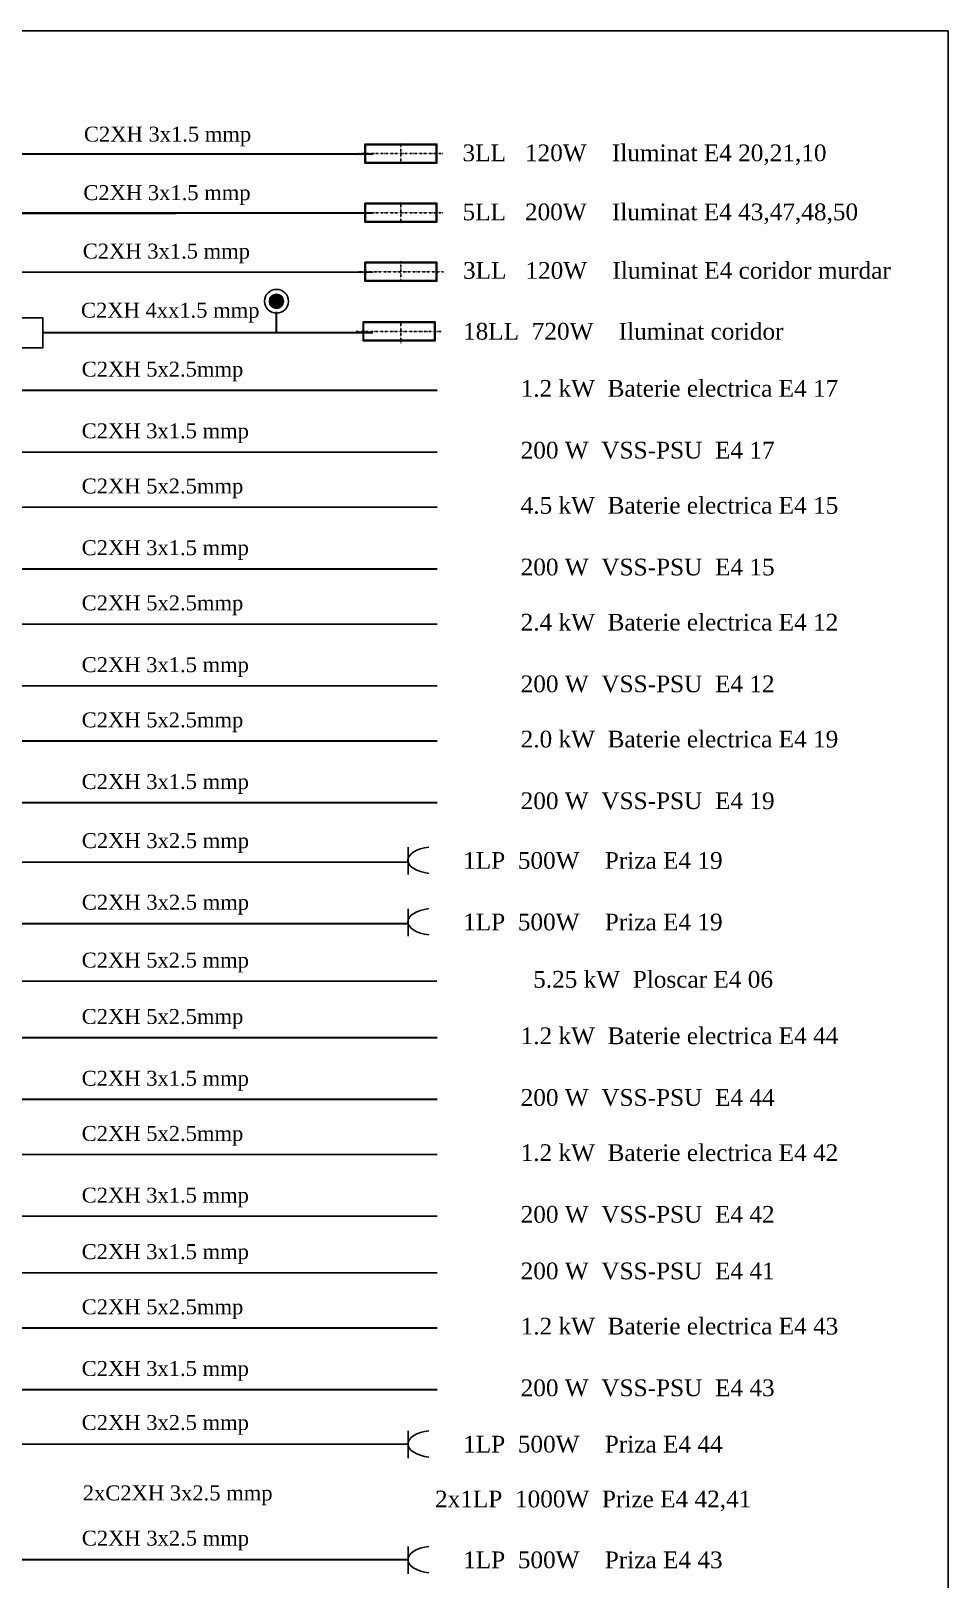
# Model space of a CAD drawing. Header units: inches. Extents: x -369701 to 85886, y 28217 to 66726.
# Drawn here: x 58364 to 66128, y 38344 to 51445 of the extents above; entities that cross this region are included whole.
import ezdxf

# ---------------------------------------------------------------- set-up
doc = ezdxf.new("R2010")
doc.units = ezdxf.units.IN
doc.header["$MEASUREMENT"] = 0
for name, pattern in [('DASHDOTX2', [50.8, 25.4, -12.7, 0, -12.7]), ('DOUBLE_DASHED', [1.093611, 0.529167, -0.211667, 0.141111, -0.211667]), ('VERDECKT2_S2', [0.135, 0.1, -0.035])]:
    doc.linetypes.add(name, pattern=pattern)
doc.layers.add('Circuite', color=7, linetype='Continuous', lineweight=25)
doc.layers.add('circuite iluminat normal', color=7, linetype='Continuous')
doc.layers.add('ELECTRICAL', color=7, linetype='Continuous')
doc.styles.get("Standard").update_dxf_attribs({"font": 'arial.ttf'})

msp = doc.modelspace()

# ---------------------------------------------------------------- hatches: boundary and pattern name
at = {"layer": 'Circuite'}
msp.add_hatch(color=1, dxfattribs=at).paths.add_polyline_path([(60503, 49157, 1), (60383, 49157, 1)])

# ---------------------------------------------------------------- linework, layer by layer
at = {"color": 1, "linetype": 'DASHDOTX2', "ltscale": 0.05}
for p, q in [((61496, 50496), (61496, 50319)), ((61135, 50407), (61858, 50407)), ((61496, 49996), (61496, 49819)), ((61135, 49907), (61858, 49907)), ((61134, 49407), (61857, 49407)), ((61496, 49496), (61496, 49319)), ((61119, 48902), (61842, 48902)), ((61496, 48981), (61496, 48804))]:
    msp.add_line(p, q, dxfattribs=at)
for points in [[(61191, 50327), (61801, 50327), (61801, 50487), (61191, 50487)], [(61196, 50332), (61796, 50332), (61796, 50482), (61196, 50482)], [(61191, 49827), (61801, 49827), (61801, 49987), (61191, 49987)], [(61196, 49832), (61796, 49832), (61796, 49982), (61196, 49982)], [(61191, 49327), (61801, 49327), (61801, 49487), (61191, 49487)], [(61196, 49332), (61796, 49332), (61796, 49482), (61196, 49482)], [(61176, 48822), (61786, 48822), (61786, 48982), (61176, 48982)], [(61181, 48827), (61781, 48827), (61781, 48977), (61181, 48977)]]:
    msp.add_lwpolyline(points, close=True)
at = {"layer": 'Circuite', "linetype": 'Continuous'}
msp.add_lwpolyline([(66128, 28226), (66128, 51445), (52113, 51445), (52113, 28226)], close=True, dxfattribs=at)
at = {"layer": 'Circuite'}
for radius in [101, 59.9]:
    msp.add_circle((60443, 49157), radius, dxfattribs=at)
at = {"layer": 'circuite iluminat normal'}
msp.add_lwpolyline([(58145, 49017), (58466, 49017), (58466, 48763), (58145, 48763)], close=True, dxfattribs=at)
at = {"layer": 'circuite iluminat normal', "linetype": 'VERDECKT2_S2', "ltscale": 2000, "const_width": 15}
msp.add_lwpolyline([(60442, 48892, 0.001415), (60442, 49070)], format="xyb", dxfattribs=at)
at = {"layer": 'ELECTRICAL', "color": 7, "linetype": 'Continuous'}
for p, q in [((61557, 44537), (61557, 44307)), ((61557, 44016), (61557, 43785)), ((61557, 39597), (61557, 39366)), ((61557, 38619), (61557, 38388))]:
    msp.add_line(p, q, dxfattribs=at)
at = {"layer": 'ELECTRICAL', "linetype": 'Continuous', "const_width": 15.2, "flags": 128}
for points in [[(57632, 50404), (61262, 50404)], [(57632, 49904), (61262, 49904)], [(57634, 49900), (59595, 49900)], [(57632, 49404), (61262, 49404)], [(58374, 49404), (61262, 49404)], [(58464, 48892), (61261, 48892)], [(57633, 48404), (61804, 48404)], [(58375, 48404), (61263, 48404)], [(57633, 47881), (61804, 47881)], [(58375, 47881), (61263, 47881)], [(57633, 47414), (61804, 47414)], [(58375, 47414), (61263, 47414)], [(57633, 46892), (61804, 46892)], [(58375, 46892), (61263, 46892)], [(57633, 46425), (61804, 46425)], [(58375, 46425), (61263, 46425)], [(57633, 45903), (61804, 45903)], [(58375, 45903), (61263, 45903)], [(57633, 45436), (61804, 45436)], [(58375, 45436), (61263, 45436)], [(57633, 44914), (61804, 44914)], [(58375, 44914), (61263, 44914)], [(57635, 44411), (61557, 44411)], [(57635, 43890), (61557, 43890)], [(57632, 43403), (61803, 43403)], [(58374, 43403), (61262, 43403)], [(57633, 42925), (61804, 42925)], [(58375, 42925), (61263, 42925)], [(57633, 42403), (61804, 42403)], [(58375, 42403), (61263, 42403)], [(57633, 41936), (61804, 41936)], [(58375, 41936), (61263, 41936)], [(57633, 41414), (61804, 41414)], [(58375, 41414), (61263, 41414)], [(57633, 40935), (61804, 40935)], [(58375, 40935), (61263, 40935)], [(57633, 40468), (61804, 40468)], [(58375, 40468), (61263, 40468)], [(57633, 39946), (61804, 39946)], [(58375, 39946), (61263, 39946)], [(57634, 39486), (61557, 39486)], [(57635, 38508), (61557, 38508)]]:
    msp.add_lwpolyline(points, dxfattribs=at)
at = {"layer": 'ELECTRICAL', "color": 7, "linetype": 'Continuous'}
for centre in [(61791, 44427), (61791, 43906), (61791, 39487), (61791, 38508)]:
    msp.add_ellipse(centre, major_axis=(-236, 0), ratio=0.487665, start_param=-1.324285, end_param=1.324285, dxfattribs=at)

# ---------------------------------------------------------------- texts
at = {"layer": 'ELECTRICAL', "linetype": 'DOUBLE_DASHED', "attachment_point": 1}
for s, insert, char_height, width in [('{\\fTimes New Roman|b0|i0|c0|p18;C2XH 3x1.5 mmp}', (58813, 50635), 126.38, 2813.98), ('{\\fTimes New Roman|b0|i0|c0|p18;3LL   120W    Iluminat E4 20,21,10}', (62018, 50484), 141.54, 8555.18), ('{\\fTimes New Roman|b0|i0|c0|p18;C2XH 3x1.5 mmp}', (58808, 50140), 126.38, 2813.98), ('{\\fTimes New Roman|b0|i0|c0|p18;5LL   200W    Iluminat E4 43,47,48,50}', (62018, 49984), 141.54, 8555.18), ('{\\fTimes New Roman|b0|i0|c0|p18;C2XH 3x1.5 mmp}', (58803, 49645), 126.38, 2813.98), ('{\\fTimes New Roman|b0|i0|c0|p18;3LL   120W    Iluminat E4 coridor murdar}', (62022, 49489), 141.54, 8555.18), ('{\\fTimes New Roman|b0|i0|c0|p18;C2XH 4xx1.5 mmp}', (58788, 49145), 126.38, 2813.98), ('{\\fTimes New Roman|b0|i0|c0|p18;18LL  720W    Iluminat coridor}', (62022, 48974), 141.54, 8555.18), ('{\\fTimes New Roman|b0|i0|c0|p18;C2XH 5x2.5mmp}', (58794, 48646), 126.38, 2813.98), ('{\\fTimes New Roman|b0|i0|c0|p18;         1.2 kW  Baterie electrica E4 17}', (62029, 48491), 141.54, 8555.18), ('{\\fTimes New Roman|b0|i0|c0|p18;C2XH 3x1.5 mmp}', (58794, 48124), 126.38, 2813.98), ('{\\fTimes New Roman|b0|i0|c0|p18;         200 W  VSS-PSU  E4 17}', (62029, 47968), 141.54, 8555.18), ('{\\fTimes New Roman|b0|i0|c0|p18;C2XH 5x2.5mmp}', (58794, 47657), 126.38, 2813.98), ('{\\fTimes New Roman|b0|i0|c0|p18;         4.5 kW  Baterie electrica E4 15}', (62029, 47501), 141.54, 8555.18), ('{\\fTimes New Roman|b0|i0|c0|p18;C2XH 3x1.5 mmp}', (58794, 47135), 126.38, 2813.98), ('{\\fTimes New Roman|b0|i0|c0|p18;         200 W  VSS-PSU  E4 15}', (62029, 46979), 141.54, 8555.18), ('{\\fTimes New Roman|b0|i0|c0|p18;C2XH 5x2.5mmp}', (58794, 46668), 126.38, 2813.98), ('{\\fTimes New Roman|b0|i0|c0|p18;         2.4 kW  Baterie electrica E4 12}', (62029, 46512), 141.54, 8555.18), ('{\\fTimes New Roman|b0|i0|c0|p18;C2XH 3x1.5 mmp}', (58794, 46145), 126.38, 2813.98), ('{\\fTimes New Roman|b0|i0|c0|p18;         200 W  VSS-PSU  E4 12}', (62029, 45990), 141.54, 8555.18), ('{\\fTimes New Roman|b0|i0|c0|p18;C2XH 5x2.5mmp}', (58794, 45678), 126.38, 2813.98), ('{\\fTimes New Roman|b0|i0|c0|p18;         2.0 kW  Baterie electrica E4 19}', (62029, 45523), 141.54, 8555.18), ('{\\fTimes New Roman|b0|i0|c0|p18;C2XH 3x1.5 mmp}', (58794, 45156), 126.38, 2813.98), ('{\\fTimes New Roman|b0|i0|c0|p18;         200 W  VSS-PSU  E4 19}', (62029, 45001), 141.54, 8555.18), ('{\\fTimes New Roman|b0|i0|c0|p18;C2XH 3x2.5 mmp}', (58795, 44656), 126.38, 2813.98), ('{\\fTimes New Roman|b0|i0|c0|p18;1LP  500W    Priza E4 19}', (62023, 44496), 141.54, 8555.18), ('{\\fTimes New Roman|b0|i0|c0|p18;C2XH 3x2.5 mmp}', (58795, 44135), 126.38, 2813.98), ('{\\fTimes New Roman|b0|i0|c0|p18;1LP  500W    Priza E4 19}', (62023, 43975), 141.54, 8555.18), ('{\\fTimes New Roman|b0|i0|c0|p18;C2XH 5x2.5 mmp}', (58794, 43645), 126.38, 2813.98), ('{\\fTimes New Roman|b0|i0|c0|p18;           5.25 kW  Ploscar E4 06}', (62028, 43490), 141.54, 8555.18), ('{\\fTimes New Roman|b0|i0|c0|p18;C2XH 5x2.5mmp}', (58794, 43168), 126.38, 2813.98), ('{\\fTimes New Roman|b0|i0|c0|p18;         1.2 kW  Baterie electrica E4 44}', (62029, 43012), 141.54, 8555.18), ('{\\fTimes New Roman|b0|i0|c0|p18;C2XH 3x1.5 mmp}', (58794, 42645), 126.38, 2813.98), ('{\\fTimes New Roman|b0|i0|c0|p18;         200 W  VSS-PSU  E4 44}', (62029, 42490), 141.54, 8555.18), ('{\\fTimes New Roman|b0|i0|c0|p18;C2XH 5x2.5mmp}', (58794, 42178), 126.38, 2813.98), ('{\\fTimes New Roman|b0|i0|c0|p18;         1.2 kW  Baterie electrica E4 42}', (62029, 42023), 141.54, 8555.18), ('{\\fTimes New Roman|b0|i0|c0|p18;C2XH 3x1.5 mmp}', (58794, 41656), 126.38, 2813.98), ('{\\fTimes New Roman|b0|i0|c0|p18;         200 W  VSS-PSU  E4 42}', (62029, 41501), 141.54, 8555.18), ('{\\fTimes New Roman|b0|i0|c0|p18;C2XH 3x1.5 mmp}', (58794, 41178), 126.38, 2813.98), ('{\\fTimes New Roman|b0|i0|c0|p18;         200 W  VSS-PSU  E4 41}', (62029, 41022), 141.54, 8555.18), ('{\\fTimes New Roman|b0|i0|c0|p18;C2XH 5x2.5mmp}', (58794, 40711), 126.38, 2813.98), ('{\\fTimes New Roman|b0|i0|c0|p18;         1.2 kW  Baterie electrica E4 43}', (62029, 40555), 141.54, 8555.18), ('{\\fTimes New Roman|b0|i0|c0|p18;C2XH 3x1.5 mmp}', (58794, 40189), 126.38, 2813.98), ('{\\fTimes New Roman|b0|i0|c0|p18;         200 W  VSS-PSU  E4 43}', (62029, 40033), 141.54, 8555.18), ('{\\fTimes New Roman|b0|i0|c0|p18;C2XH 3x2.5 mmp}', (58794, 39732), 126.38, 2813.98), ('{\\fTimes New Roman|b0|i0|c0|p18;1LP  500W    Priza E4 44}', (62023, 39556), 141.54, 8555.18), ('{\\fTimes New Roman|b0|i0|c0|p18;2xC2XH 3x2.5 mmp}', (58803, 39136), 126.38, 2813.98), ('{\\fTimes New Roman|b0|i0|c0|p18;2x1LP  1000W  Prize E4 42,41}', (61785, 39092), 141.54, 8555.18), ('{\\fTimes New Roman|b0|i0|c0|p18;C2XH 3x2.5 mmp}', (58795, 38753), 126.38, 2813.98), ('{\\fTimes New Roman|b0|i0|c0|p18;1LP  500W    Priza E4 43}', (62023, 38577), 141.54, 8555.18)]:
    msp.add_mtext(s, dxfattribs=dict(at, insert=insert, char_height=char_height, width=width))

doc.saveas('drawing.dxf')
